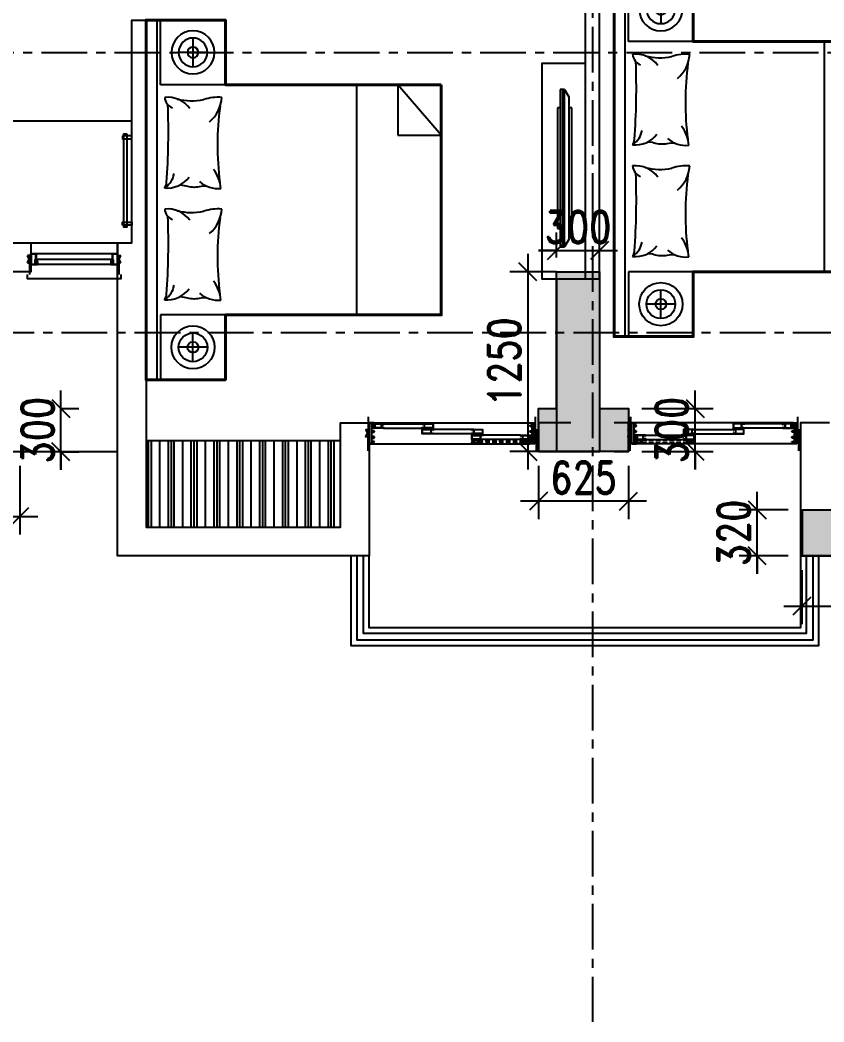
# Model space of a CAD drawing. Header units: millimetres. Extents: x 2061841 to 105821645, y -77612 to 48520811.
# Drawn here: x 105437996 to 105443580, y 48476136 to 48483101 of the extents above; entities that cross this region are included whole.
import ezdxf

# ---------------------------------------------------------------- set-up
doc = ezdxf.new("R2010")
doc.units = ezdxf.units.MM
doc.header["$LTSCALE"] = 10
doc.header["$MEASUREMENT"] = 0
doc.linetypes.add('xa_type A_Seventh floor plan$0$HIDDEN2', pattern=[4.7625, 3.175, -1.5875])
doc.linetypes.add('XR_type A_TYP_GRID$0$CENTER', pattern=[50.8, 31.75, -6.35, 6.35, -6.35])
for name, color, linetype in [('AS-COLS', 2, 'Continuous'), ('DIM', 8, 'Continuous'), ('S-OPENING', 6, 'Continuous'), ('xa_type A_Seventh floor plan$0$A-ELEV-LITE', 74, 'Continuous'), ('xa_type A_Seventh floor plan$0$A-FLOR-FNSH', 74, 'Continuous'), ('xa_type A_Seventh floor plan$0$A-FLOR-HRAL', 200, 'Continuous'), ('xa_type A_Seventh floor plan$0$A-FURN-MOVE', 54, 'Continuous'), ('xa_type A_Seventh floor plan$0$A-FURN-MOVE-RefEdit0', 54, 'Continuous'), ('xa_type A_Seventh floor plan$0$A-GLAZ-FRAM', 74, 'Continuous'), ('xa_type A_Seventh floor plan$0$A-WALL', 3, 'Continuous'), ('xa_type A_Seventh floor plan$0$A-WALL-CILL', 140, 'Continuous'), ('xa_type A_Seventh floor plan$0$A-WALL-FNSH', 8, 'Continuous'), ('xa_type A_Seventh floor plan$0$AP-SANR-FIXT', 74, 'Continuous'), ('xa_type A_Seventh floor plan$0$xb_type d_second fl_typ_fl$0$A-ELEV', 4, 'Continuous'), ('xa_type A_Seventh floor plan$0$xr_TDT02_Toilet_01_settingout$0$A-ELEV-FINE', 8, 'Continuous'), ('xa_type A_Seventh floor plan$0$xr_TDT02_Toilet_01_settingout$0$A-FLOR-LEVL', 200, 'Continuous'), ('XR_type A_TYP_COL$0$AS-COLS', 2, 'Continuous'), ('XR_type A_TYP_COL$0$AS-COLS-PATT', 253, 'Continuous'), ('XR_type A_TYP_GRID$0$AS-GRID', 24, 'XR_type A_TYP_GRID$0$CENTER')]:
    doc.layers.add(name, color=color, linetype=linetype)
doc.layers.add('S-STRCOL HATCH', color=33, linetype='Continuous', lineweight=9)
doc.layers.add('xa_type A_Seventh floor plan$0$M-WHITE', color=7, linetype='Continuous', lineweight=40)
doc.styles.add('200', font='romand.shx', dxfattribs={"width": 0.8, "height": 225})
doc.dimstyles.new('GR1', dxfattribs={"dimtxt": 225, "dimasz": 125, "dimexe": 125, "dimexo": 100, "dimgap": 50, "dimtad": 1, "dimdec": 0, "dimzin": 3, "dimdsep": 46, "dimtxsty": '200', "dimblk1": 'OBLIQUE', "dimblk2": 'OBLIQUE', "dimsah": 1, "dimcen": 0.0625, "dimdle": 125, "dimclrd": 3, "dimclre": 3, "dimclrt": 2, "dimadec": 0, "dimazin": 0, "dimtfac": 1, "dimtdec": 0, "dimtix": 1, "dimtmove": 0, "dimatfit": 3, "dimfxl": 1, "dimtolj": 1, "dimtzin": 0, "dimarcsym": 0})

# ---------------------------------------------------------------- blocks, each defined once
blk = doc.blocks.new('xa_type A_Seventh floor plan$0$Win clip')
for points in [[(14, 1.1), (14, 9), (17.6, 9), (17.6, 7.8), (18.8, 7.8), (18.8, 9), (20, 9), (20, 10.2), (0, 10.2), (0, 0), (3.4, 0), (3.4, -1.2), (2, -1.2), (2, -2.4), (4.6, -2.4), (4.6, 0), (16.8, 0), (16.8, -1.2), (15.4, -1.2), (15.4, -2.4), (18, -2.4), (18, 1.1)], [(1.2, 9), (12.7, 9), (12.7, 1.1), (1.2, 1.1)]]:
    blk.add_lwpolyline(points, close=True)
at = {"layer": 'Defpoints'}
blk.add_line((28, 2.7), (22, 2.7), dxfattribs=at)
blk = doc.blocks.new('*U285')
at = {"color": 251}
for p, q in [((0, 112.5), (25, 112.5)), ((25, 112.5), (0, 62.5)), ((0, 112.5), (25, 62.5)), ((650, 112.5), (625, 112.5)), ((625, 112.5), (650, 62.5)), ((650, 112.5), (625, 62.5)), ((25, 62.5), (0, 62.5)), ((625, 62.5), (650, 62.5))]:
    blk.add_line(p, q, dxfattribs=at)
for p, q in [((70.2, 125), (590, 125)), ((70.4, 90.3), (590.2, 90.3)), ((60, 50), (590, 50))]:
    blk.add_line(p, q)
for points in [[(62.5, 95), (62.5, 91.5), (55, 91.5), (55, 110.2), (58.8, 110.2), (58.8, 108.6), (60, 108.6), (60, 113.3), (58.8, 113.3), (58.8, 111.6), (55, 111.6), (55, 123.7), (58.8, 123.7), (58.8, 122), (60, 122), (60, 125), (25, 125), (25, 50), (60, 50), (60, 90.3), (70, 90.3), (70, 95)], [(69, 94), (67.8, 94), (67.8, 95), (70, 95), (67.8, 95), (67.8, 94), (69, 94), (69, 91.5), (63.5, 91.5), (63.5, 94)], [(587.5, 95), (587.5, 91.5), (595, 91.5), (595, 110.2), (591.2, 110.2), (591.2, 108.6), (590, 108.6), (590, 113.3), (591.2, 113.3), (591.2, 111.6), (595, 111.6), (595, 123.7), (591.2, 123.7), (591.2, 122), (590, 122), (590, 125), (625, 125), (625, 50), (590, 50), (590, 90.3), (580, 90.3), (580, 95)], [(581, 94), (582.2, 94), (582.2, 95), (580, 95), (582.2, 95), (582.2, 94), (581, 94), (581, 91.5), (586.5, 91.5), (586.5, 94)]]:
    blk.add_lwpolyline(points)
for points in [[(58.8, 51.2), (26.2, 51.2), (26.2, 123.8), (53.8, 123.8), (53.8, 90.3), (58.8, 90.3)], [(64.7, 105), (64.7, 104), (63.5, 104), (64.7, 104), (64.7, 105), (62.5, 105)], [(585.3, 105), (585.3, 104), (586.5, 104), (585.3, 104), (585.3, 105), (587.5, 105)], [(591.2, 51.2), (623.8, 51.2), (623.8, 123.8), (596.2, 123.8), (596.2, 90.3), (591.2, 90.3)]]:
    blk.add_lwpolyline(points, close=True)
at = {"layer": 'xa_type A_Seventh floor plan$0$A-WALL-CILL'}
blk.add_line((625, -25), (25, -25), dxfattribs=at)
blk.add_lwpolyline([(0, 195), (0, 225), (650, 225), (650, 195)], dxfattribs=at)
at = {"layer": 'xa_type A_Seventh floor plan$0$A-WALL-FNSH'}
for p, q in [((14.8, 112.5), (14.8, 195)), ((635.2, 112.5), (635.2, 195)), ((25, -25), (25, 60)), ((625, -25), (625, 60))]:
    blk.add_line(p, q, dxfattribs=at)
at = {"rotation": 270}
blk.add_blockref('xa_type A_Seventh floor plan$0$Win clip', (60, 125), dxfattribs=at)
at = {"xscale": -1, "rotation": 90}
blk.add_blockref('xa_type A_Seventh floor plan$0$Win clip', (590, 125), dxfattribs=at)
blk = doc.blocks.new('xa_type A_Seventh floor plan$0$Alframe Door 3T+W')
for p, q in [((35, 145.7), (0, 145.7)), ((0, 145.7), (0, 0)), ((1.3, 2), (1.3, 143.7)), ((1.3, 143.7), (16.1, 143.7)), ((16.1, 143.7), (16.1, 2)), ((18, 129.5), (18, 144.2)), ((18, 144.2), (35, 144.2)), ((35, 144.2), (35, 145.7)), ((34.1, 129.5), (18, 129.5)), ((18, 90), (18, 119.5)), ((18, 119.5), (34.1, 119.5)), ((34.1, 90), (18, 90)), ((18, 50.5), (18, 80)), ((18, 80), (34.1, 80)), ((0, 0), (35, 0)), ((16.1, 2), (1.3, 2)), ((34.1, 50.5), (18, 50.5)), ((18, 16.9), (18, 40.5)), ((18, 40.5), (34.1, 40.5)), ((34.8, 16.9), (18, 16.9)), ((18, 1.5), (18, 11.1)), ((18, 11.1), (34.8, 11.1)), ((35, 1.5), (18, 1.5)), ((35, 0), (35, 1.5))]:
    blk.add_line(p, q)
for centre, start, end in [((22.8, 124.5), 336, 24), ((22.8, 85), 336, 24), ((22.8, 45.5), 336, 24), ((22.8, 14), 346.32448, 13.67552)]:
    blk.add_arc(centre, 12.3, start, end)
blk = doc.blocks.new('xa_type A_Seventh floor plan$0$Alframe Win shutter wmesh')
for points in [[(7.5, -46), (7.5, 0), (4.5, 0), (4.5, -1.2), (6.2, -1.2), (6.2, -13.1), (-6.2, -13.1), (-6.2, -1.2), (-4.5, -1.2), (-4.5, 0), (-7.5, 0), (-7.5, -50), (-1, -50), (-1, -48), (-2, -48), (-2, -49), (-6.2, -49), (-6.2, -46)], [(6.2, -14.1), (-6.2, -14.1), (-6.2, -45), (6.2, -45)]]:
    blk.add_lwpolyline(points, close=True)
blk = doc.blocks.new('xa_type A_Seventh floor plan$0$Al frame Door shutter 1')
blk.add_lwpolyline([(8, -60), (15, -60), (15, 15), (8, 15), (8, 13.5), (13.5, 13.5), (13.5, 0), (-13.5, 0), (-13.5, 13.5), (-8, 13.5), (-8, 15), (-15, 15), (-15, -60), (-8, -60), (-8, -58.5), (-13.5, -58.5), (-13.5, -45), (13.5, -45), (13.5, -58.5), (8, -58.5), (8, -60)])
blk.add_lwpolyline([(-13.5, -43.5), (13.5, -43.5), (13.5, -1.5), (-13.5, -1.5)], close=True)
blk = doc.blocks.new('xa_type A_Seventh floor plan$0$Al frame Door shutter 2')
for p, q in [((-8, 75), (-15, 75)), ((-13.5, 60), (-13.5, 73.5)), ((-13.5, 73.5), (-8, 73.5)), ((-8, 73.5), (-8, 75)), ((15, 75), (8, 75)), ((8, 75), (8, 73.5)), ((8, 73.5), (13.5, 73.5)), ((13.5, 73.5), (13.5, 60)), ((15, 34.5), (15, 75)), ((13.5, 60), (-13.5, 60)), ((13.5, 58.5), (-13.5, 58.5)), ((-13.5, 58.5), (-13.5, 1.5)), ((-13.5, 1.5), (13.5, 1.5)), ((13.5, 1.5), (13.5, 58.5)), ((15, 34.5), (18.5, 34.5)), ((19, 33.2), (15, 33.2)), ((21.3, 37.3), (18.5, 34.5)), ((22.2, 36.4), (19, 33.2)), ((22.2, 36.4), (21.3, 37.3))]:
    blk.add_line(p, q)
blk.add_lwpolyline([(-15, 75), (-15, 0), (15, 0), (15, 33.2)])
blk = doc.blocks.new('*U302')
for p, q in [((49.9, 178.8), (1150.1, 178.8)), ((123.9, 172.6), (393, 172.6)), ((123.9, 142.6), (393, 142.6)), ((737.1, 133.1), (468, 133.1)), ((737.1, 103.1), (468, 103.1)), ((1076.1, 93.6), (812.1, 93.6)), ((49.9, 33.1), (1141.1, 33.1)), ((1076.1, 63.6), (812.1, 63.6))]:
    blk.add_line(p, q)
at = {"linetype": 'xa_type A_Seventh floor plan$0$HIDDEN2'}
for p, q in [((783.1, 54.6), (1105.1, 54.6)), ((1101.1, 39.6), (787.1, 39.6))]:
    blk.add_line(p, q, dxfattribs=at)
at = {"color": 251}
for points in [[(25, 80.9), (0, 80.9), (25, 130.9), (0, 130.9), (25, 80.9), (25, 130.9)], [(1175, 80.9), (1200, 80.9), (1175, 130.9), (1200, 130.9), (1175, 80.9), (1175, 130.9)]]:
    blk.add_lwpolyline(points, dxfattribs=at)
at = {"layer": 'xa_type A_Seventh floor plan$0$A-WALL-FNSH'}
for p, q in [((20, 130.9), (20, 220)), ((1180, 130.9), (1180, 220)), ((15, 80.9), (15, -15)), ((1185, 80.9), (1185, -15))]:
    blk.add_line(p, q, dxfattribs=at)
blk.add_blockref('xa_type A_Seventh floor plan$0$Alframe Door 3T+W', (25, 33.1))
at = {"xscale": -1}
for name, p, rotation in [('xa_type A_Seventh floor plan$0$Al frame Door shutter 1', (63.9, 157.6), 90), ('xa_type A_Seventh floor plan$0$Al frame Door shutter 2', (468, 157.6), 90), ('xa_type A_Seventh floor plan$0$Al frame Door shutter 2', (393, 118.1), 270), ('xa_type A_Seventh floor plan$0$Al frame Door shutter 2', (812.1, 118.1), 90), ('xa_type A_Seventh floor plan$0$Al frame Door shutter 2', (737.1, 78.6), 270), ('xa_type A_Seventh floor plan$0$Al frame Door shutter 1', (1136.1, 78.6), 270), ('xa_type A_Seventh floor plan$0$Alframe Win shutter wmesh', (1151.1, 47.1), 270)]:
    blk.add_blockref(name, p, dxfattribs=dict(at, rotation=rotation))
blk.add_blockref('xa_type A_Seventh floor plan$0$Alframe Door 3T+W', (1175, 33.1), dxfattribs=at)
at = {"rotation": 90.00000000000001}
blk.add_blockref('xa_type A_Seventh floor plan$0$Alframe Win shutter wmesh', (737.1, 47.1), dxfattribs=at)
blk = doc.blocks.new('*U307')
for p, q in [((49.9, 178.8), (1150.1, 178.8)), ((123.9, 172.6), (393, 172.6)), ((123.9, 142.6), (393, 142.6)), ((737.1, 133.1), (468, 133.1)), ((737.1, 103.1), (468, 103.1)), ((1076.1, 93.6), (812.1, 93.6)), ((49.9, 33.1), (1141.1, 33.1)), ((1076.1, 63.6), (812.1, 63.6))]:
    blk.add_line(p, q)
at = {"linetype": 'xa_type A_Seventh floor plan$0$HIDDEN2'}
for p, q in [((783.1, 54.6), (1105.1, 54.6)), ((1101.1, 39.6), (787.1, 39.6))]:
    blk.add_line(p, q, dxfattribs=at)
at = {"color": 251}
for points in [[(25, 80.9), (0, 80.9), (25, 130.9), (0, 130.9), (25, 80.9), (25, 130.9)], [(1175, 80.9), (1200, 80.9), (1175, 130.9), (1200, 130.9), (1175, 80.9), (1175, 130.9)]]:
    blk.add_lwpolyline(points, dxfattribs=at)
at = {"layer": 'xa_type A_Seventh floor plan$0$A-WALL-FNSH'}
for p, q in [((20, 130.9), (20, 220)), ((1180, 130.9), (1180, 220)), ((15, 80.9), (15, -15)), ((1185, 80.9), (1185, -15))]:
    blk.add_line(p, q, dxfattribs=at)
blk.add_blockref('xa_type A_Seventh floor plan$0$Alframe Door 3T+W', (25, 33.1))
at = {"xscale": -1}
for name, p, rotation in [('xa_type A_Seventh floor plan$0$Al frame Door shutter 1', (63.9, 157.6), 90), ('xa_type A_Seventh floor plan$0$Al frame Door shutter 2', (468, 157.6), 90), ('xa_type A_Seventh floor plan$0$Al frame Door shutter 2', (393, 118.1), 270), ('xa_type A_Seventh floor plan$0$Al frame Door shutter 2', (812.1, 118.1), 90), ('xa_type A_Seventh floor plan$0$Al frame Door shutter 2', (737.1, 78.6), 270), ('xa_type A_Seventh floor plan$0$Al frame Door shutter 1', (1136.1, 78.6), 270), ('xa_type A_Seventh floor plan$0$Alframe Win shutter wmesh', (1151.1, 47.1), 270)]:
    blk.add_blockref(name, p, dxfattribs=dict(at, rotation=rotation))
blk.add_blockref('xa_type A_Seventh floor plan$0$Alframe Door 3T+W', (1175, 33.1), dxfattribs=at)
at = {"rotation": 90.00000000000001}
blk.add_blockref('xa_type A_Seventh floor plan$0$Alframe Win shutter wmesh', (737.1, 47.1), dxfattribs=at)
blk = doc.blocks.new('xa_type A_Seventh floor plan$0$xr_TDT02_Toilet_01_settingout$0$i dont know')
at = {"layer": 'xa_type A_Seventh floor plan$0$AP-SANR-FIXT', "ltscale": 0.2}
blk.add_lwpolyline([(19553.3, 3403), (20203.3, 3403), (20203.3, 3422.5), (19553.3, 3422.5)], close=True, dxfattribs=at)
at = {"layer": 'xa_type A_Seventh floor plan$0$AP-SANR-FIXT', "ltscale": 0.2, "elevation": 0}
for points in [[(19568.4, 3434), (19588.3, 3434), (19588.3, 3368.5), (19568.4, 3368.5)], [(20188.3, 3434), (20168.5, 3434), (20168.5, 3368.5), (20188.3, 3368.5)]]:
    blk.add_lwpolyline(points, close=True, dxfattribs=at)
blk = doc.blocks.new('xa_type A_Seventh floor plan$0$Bedside table')
for p, q in [((-450, 450), (0, 450)), ((-450, 0), (-450, 450)), ((0, 0), (0, 450)), ((-450, 0), (0, 0))]:
    blk.add_line(p, q)
at = {"color": 251}
for p, q in [((-225, 325), (-225, 125)), ((-325, 225), (-125, 225))]:
    blk.add_line(p, q, dxfattribs=at)
for radius in [150, 100]:
    blk.add_circle((-225, 225), radius)
blk.add_circle((-225, 225), 37.5, dxfattribs=at)
blk = doc.blocks.new('xa_type A_Seventh floor plan$0$Pillow')
for points in [[(-254.4, 186.2, 0.065269), (275.2, 185.2, 0.040806)], [(-304.2, -110.6, 0.11294), (-300.1, 74.6)], [(303.5, 98, 0.101), (306.6, 40.5, -0.12192), (301.4, -49.1, 0.102959), (296.1, -98.2, 0.088453)]]:
    blk.add_lwpolyline(points, format="xyb")
for centre, radius, start, end in [((-8.6, 173.2), 307.7, 175.30484, 198.69419), ((-332.4, -45.4), 244.4, 40.4189, 85.9871), ((334.2, -52), 244.4, 94.0129, 127.59606), ((124.3, 171.9), 193.9, 318.55745, 5.88998), ((-122.5, -178.1), 193.9, 126.5711, 185.88998), ((122.8, -181.7), 192.3, 354.52265, 52.54401), ((191.3, -274.1), 143.3, 34.17586, 80.68806), ((-319.9, -115.8), 82.2, 273.18077, 340.45945), ((-80.7, -5019.4), 4847.2, 85.77055, 92.16008), ((274.9, -245.5), 60.2, 49.09906, 88.1629)]:
    blk.add_arc(centre, radius, start, end)
blk = doc.blocks.new('xa_type A_Seventh floor plan$0$Bed Queensize')
at = {"color": 251}
for p, q in [((-100, -1250), (-100, 1250)), ((-350, 1125), (-350, 925)), ((-1487.3, 800), (-1487.3, -800))]:
    blk.add_line(p, q, dxfattribs=at)
blk.add_lwpolyline([(-1773.9, -448.9), (-2075, -448.9), (-1773.9, -800)], close=True, dxfattribs=at)
at = {"layer": 'xa_type A_Seventh floor plan$0$A-FURN-MOVE-RefEdit0'}
for p, q in [((-575, 1250), (-125, 1250)), ((-125, 800), (-125, 1250)), ((-450, 1025), (-250, 1025)), ((-575, 800), (-125, 800))]:
    blk.add_line(p, q, dxfattribs=at)
for radius in [150, 100, 37.5]:
    blk.add_circle((-350, 1025), radius, dxfattribs=at)
at = {"layer": 'xa_type A_Seventh floor plan$0$M-WHITE'}
blk.add_lwpolyline([(-2075, -800), (-2075, 800), (-575, 800), (-575, 1250), (-25, 1250), (-25, -1250), (-575, -1250), (-575, -800)], close=True, dxfattribs=at)
at = {"layer": 'xa_type A_Seventh floor plan$0$A-FURN-MOVE-RefEdit0', "rotation": 90}
for p in [(-351.8, 379.7), (-351.8, -396.7)]:
    blk.add_blockref('xa_type A_Seventh floor plan$0$Pillow', p, dxfattribs=at)
at = {"layer": 'xa_type A_Seventh floor plan$0$A-FURN-MOVE-RefEdit0', "xscale": -0.9999999999999999, "rotation": 180}
blk.add_blockref('xa_type A_Seventh floor plan$0$Bedside table', (-125, -800), dxfattribs=at)
blk = doc.blocks.new('xa_type A_Seventh floor plan$0$tv')
for p, q in [((-500.5, 0), (-500.5, -20.1)), ((339.9, 0), (-500.5, 0)), ((339.9, -20.1), (339.9, 0)), ((-626.3, -50.3), (-576, -20.1)), ((465.7, -50.3), (-626.3, -50.3)), ((-626.3, -50.3), (-626.3, -80.5)), ((465.7, -50.3), (-626.3, -50.3)), ((-626.3, -65.4), (465.7, -65.4)), ((-576, -20.1), (415.4, -20.1)), ((415.4, -20.1), (465.7, -50.3)), ((465.7, -80.5), (465.7, -50.3)), ((-626.3, -80.5), (465.7, -80.5)), ((-500.5, -80.5), (-500.5, -100.6)), ((-500.5, -100.6), (339.9, -100.6)), ((339.9, -100.6), (339.9, -80.5))]:
    blk.add_line(p, q)
blk = doc.blocks.new('_Oblique')
at = {"color": 0, "linetype": 'ByBlock', "lineweight": -2}
blk.add_line((-0.5, -0.5), (0.5, 0.5), dxfattribs=at)
blk = doc.blocks.new('*D374')
at = {"layer": 'Defpoints', "color": 0, "transparency": 16777216}
for p in [(18869.5, 2460.8), (18569.7, 1210.8), (18869.5, 1210.8)]:
    blk.add_point(p, dxfattribs=at)
at = {"layer": 'DIM', "color": 3, "lineweight": -2, "transparency": 16777216}
for p, q in [((18569.7, 2585.8), (18569.7, 1085.8)), ((18769.5, 2460.8), (18444.7, 2460.8)), ((18769.5, 1210.8), (18444.7, 1210.8))]:
    blk.add_line(p, q, dxfattribs=at)
at = {"layer": 'DIM', "color": 3, "linetype": 'ByBlock', "lineweight": -2, "transparency": 16777216, "xscale": 125, "yscale": 125, "zscale": 125}
for p, rotation in [((18569.7, 2460.8), 90), ((18569.7, 1210.8), 270)]:
    blk.add_blockref('_Oblique', p, dxfattribs=dict(at, rotation=rotation))
at = {"layer": 'DIM', "color": 2, "transparency": 16777216, "insert": (18407.2, 1835.8), "char_height": 225, "attachment_point": 5, "rotation": 90, "style": '200'}
blk.add_mtext('\\A1;1250', dxfattribs=at)
blk = doc.blocks.new('*D462')
at = {"layer": 'Defpoints', "color": 0, "transparency": 16777216}
for p in [(14141.2, 1210.8), (15041.3, 1210.8), (15041.3, 759.6)]:
    blk.add_point(p, dxfattribs=at)
at = {"layer": 'DIM', "color": 3, "lineweight": -2, "transparency": 16777216}
for p, q in [((14141.2, 1110.8), (14141.2, 634.6)), ((15041.3, 1110.8), (15041.3, 634.6)), ((14016.2, 759.6), (15166.3, 759.6))]:
    blk.add_line(p, q, dxfattribs=at)
at = {"layer": 'DIM', "color": 3, "linetype": 'ByBlock', "lineweight": -2, "transparency": 16777216, "xscale": 125, "yscale": 125, "zscale": 125, "rotation": 180}
blk.add_blockref('_Oblique', (14141.2, 759.6), dxfattribs=at)
at = {"layer": 'DIM', "color": 3, "linetype": 'ByBlock', "lineweight": -2, "transparency": 16777216, "xscale": 125, "yscale": 125, "zscale": 125}
blk.add_blockref('_Oblique', (15041.3, 759.6), dxfattribs=at)
at = {"layer": 'DIM', "color": 2, "transparency": 16777216, "insert": (14591.3, 922.1), "char_height": 225, "attachment_point": 5, "style": '200'}
blk.add_mtext('\\A1;900', dxfattribs=at)
blk = doc.blocks.new('*D463')
at = {"layer": 'AS-COLS', "color": 3, "lineweight": -2, "transparency": 16777216}
for p, q in [((15327.6, 1084.8), (15327.6, 1634.8)), ((15327.6, 1509.8), (15327.6, 1634.8)), ((15324.5, 1509.8), (15452.6, 1509.8)), ((15324.5, 1209.8), (15452.6, 1209.8)), ((15327.6, 1209.8), (15327.6, 1084.8))]:
    blk.add_line(p, q, dxfattribs=at)
at = {"layer": 'Defpoints', "color": 0, "transparency": 16777216}
for p in [(15224.5, 1509.8), (15327.6, 1509.8), (15224.5, 1209.8)]:
    blk.add_point(p, dxfattribs=at)
at = {"layer": 'AS-COLS', "color": 3, "linetype": 'ByBlock', "lineweight": -2, "transparency": 16777216, "xscale": 125, "yscale": 125, "zscale": 125}
for p, rotation in [((15327.6, 1509.8), 270), ((15327.6, 1209.8), 90)]:
    blk.add_blockref('_Oblique', p, dxfattribs=dict(at, rotation=rotation))
at = {"layer": 'AS-COLS', "color": 2, "transparency": 16777216, "insert": (15165.1, 1359.8), "char_height": 225, "attachment_point": 5, "rotation": 90, "style": '200'}
blk.add_mtext('\\A1;300', dxfattribs=at)
blk = doc.blocks.new('*D465')
at = {"layer": 'Defpoints', "color": 0, "transparency": 16777216}
for p in [(19069.5, 2609.3), (18769.5, 2460.8), (19069.5, 2460.8)]:
    blk.add_point(p, dxfattribs=at)
at = {"layer": 'DIM', "color": 3, "lineweight": -2, "transparency": 16777216}
for p, q in [((18769.5, 2560.8), (18769.5, 2734.3)), ((19069.5, 2560.8), (19069.5, 2734.3)), ((18644.5, 2609.3), (19194.5, 2609.3)), ((18769.5, 2609.3), (18644.5, 2609.3)), ((19069.5, 2609.3), (19194.5, 2609.3))]:
    blk.add_line(p, q, dxfattribs=at)
at = {"layer": 'DIM', "color": 3, "linetype": 'ByBlock', "lineweight": -2, "transparency": 16777216, "xscale": 125, "yscale": 125, "zscale": 125}
blk.add_blockref('_Oblique', (18769.5, 2609.3), dxfattribs=at)
at = {"layer": 'DIM', "color": 3, "linetype": 'ByBlock', "lineweight": -2, "transparency": 16777216, "xscale": 125, "yscale": 125, "zscale": 125, "rotation": 180}
blk.add_blockref('_Oblique', (19069.5, 2609.3), dxfattribs=at)
at = {"layer": 'DIM', "color": 2, "transparency": 16777216, "insert": (18919.5, 2771.8), "char_height": 225, "attachment_point": 5, "style": '200'}
blk.add_mtext('\\A1;300', dxfattribs=at)
blk = doc.blocks.new('*D466')
at = {"layer": 'AS-COLS', "color": 3, "lineweight": -2, "transparency": 16777216}
for p, q in [((19732.7, 1085.8), (19732.7, 1635.8)), ((19732.7, 1510.8), (19732.7, 1635.8)), ((19362.7, 1510.8), (19857.7, 1510.8)), ((19362.7, 1210.8), (19857.7, 1210.8)), ((19732.7, 1210.8), (19732.7, 1085.8))]:
    blk.add_line(p, q, dxfattribs=at)
at = {"layer": 'Defpoints', "color": 0, "transparency": 16777216}
for p in [(19262.7, 1510.8), (19732.7, 1510.8), (19262.7, 1210.8)]:
    blk.add_point(p, dxfattribs=at)
at = {"layer": 'AS-COLS', "color": 3, "linetype": 'ByBlock', "lineweight": -2, "transparency": 16777216, "xscale": 125, "yscale": 125, "zscale": 125}
for p, rotation in [((19732.7, 1510.8), 270), ((19732.7, 1210.8), 90)]:
    blk.add_blockref('_Oblique', p, dxfattribs=dict(at, rotation=rotation))
at = {"layer": 'AS-COLS', "color": 2, "transparency": 16777216, "insert": (19570.2, 1360.8), "char_height": 225, "attachment_point": 5, "rotation": 90, "style": '200'}
blk.add_mtext('\\A1;300', dxfattribs=at)
blk = doc.blocks.new('*D467')
at = {"layer": 'AS-COLS', "color": 3, "lineweight": -2, "transparency": 16777216}
for p, q in [((18645.2, 1110.8), (18645.2, 741.3)), ((19270.2, 1110.8), (19270.2, 741.3)), ((19395.2, 866.3), (18520.2, 866.3))]:
    blk.add_line(p, q, dxfattribs=at)
at = {"layer": 'Defpoints', "color": 0, "transparency": 16777216}
for p in [(18645.2, 1210.8), (19270.2, 1210.8), (18645.2, 866.3)]:
    blk.add_point(p, dxfattribs=at)
at = {"layer": 'AS-COLS', "color": 3, "linetype": 'ByBlock', "lineweight": -2, "transparency": 16777216, "xscale": 125, "yscale": 125, "zscale": 125, "rotation": 180}
blk.add_blockref('_Oblique', (18645.2, 866.3), dxfattribs=at)
at = {"layer": 'AS-COLS', "color": 3, "linetype": 'ByBlock', "lineweight": -2, "transparency": 16777216, "xscale": 125, "yscale": 125, "zscale": 125}
blk.add_blockref('_Oblique', (19270.2, 866.3), dxfattribs=at)
at = {"layer": 'AS-COLS', "color": 2, "transparency": 16777216, "insert": (18957.7, 1028.8), "char_height": 225, "attachment_point": 5, "style": '200'}
blk.add_mtext('\\A1;625', dxfattribs=at)
blk = doc.blocks.new('*D470')
at = {"layer": 'AS-COLS', "color": 3, "lineweight": -2, "transparency": 16777216}
for p, q in [((20163.3, 360.8), (20163.3, 930.8)), ((20163.3, 805.8), (20163.3, 930.8)), ((20379.3, 805.8), (20038.3, 805.8)), ((20379.3, 485.8), (20038.3, 485.8)), ((20163.3, 485.8), (20163.3, 360.8))]:
    blk.add_line(p, q, dxfattribs=at)
at = {"layer": 'Defpoints', "color": 0, "transparency": 16777216}
for p in [(20163.3, 805.8), (20479.3, 805.8), (20479.3, 485.8)]:
    blk.add_point(p, dxfattribs=at)
at = {"layer": 'AS-COLS', "color": 3, "linetype": 'ByBlock', "lineweight": -2, "transparency": 16777216, "xscale": 125, "yscale": 125, "zscale": 125}
for p, rotation in [((20163.3, 805.8), 270), ((20163.3, 485.8), 90)]:
    blk.add_blockref('_Oblique', p, dxfattribs=dict(at, rotation=rotation))
at = {"layer": 'AS-COLS', "color": 2, "transparency": 16777216, "insert": (20000.8, 645.8), "char_height": 225, "attachment_point": 5, "rotation": 90, "style": '200'}
blk.add_mtext('\\A1;320', dxfattribs=at)
blk = doc.blocks.new('*D471')
at = {"layer": 'AS-COLS', "color": 3, "lineweight": -2, "transparency": 16777216}
for p, q in [((22264.6, 517.6), (22264.6, 12.1)), ((20474.6, 385.8), (20474.6, 12.1)), ((20349.6, 137.1), (22389.6, 137.1))]:
    blk.add_line(p, q, dxfattribs=at)
at = {"layer": 'Defpoints', "color": 0, "transparency": 16777216}
for p in [(22264.6, 617.6), (20474.6, 485.8), (22264.6, 137.1)]:
    blk.add_point(p, dxfattribs=at)
at = {"layer": 'AS-COLS', "color": 3, "linetype": 'ByBlock', "lineweight": -2, "transparency": 16777216, "xscale": 125, "yscale": 125, "zscale": 125, "rotation": 180}
blk.add_blockref('_Oblique', (20474.6, 137.1), dxfattribs=at)
at = {"layer": 'AS-COLS', "color": 3, "linetype": 'ByBlock', "lineweight": -2, "transparency": 16777216, "xscale": 125, "yscale": 125, "zscale": 125}
blk.add_blockref('_Oblique', (22264.6, 137.1), dxfattribs=at)
at = {"layer": 'AS-COLS', "color": 2, "transparency": 16777216, "insert": (21369.6, 299.6), "char_height": 225, "attachment_point": 5, "style": '200'}
blk.add_mtext('\\A1;1790', dxfattribs=at)
blk = doc.blocks.new('G$CDE8A9FAD')
at = {"layer": 'S-STRCOL HATCH'}
h = blk.add_hatch(color=256, dxfattribs=at)
h.dxf.hatch_style = 1
h.paths.add_polyline_path([(19069.5, 1510.8), (19270.2, 1510.8), (19270.2, 1210.8), (18645.2, 1210.8), (18645.2, 1510.8), (18769.5, 1510.8), (18769.5, 1510.8), (18769.5, 2460.8), (19069.5, 2460.8), (19069.5, 1510.8)])
h = blk.add_hatch(color=256, dxfattribs=at)
h.dxf.hatch_style = 1
h.paths.add_polyline_path([(22264.6, 485.9), (20479.3, 485.8), (20479.3, 805.8), (21964.6, 805.8), (21964.6, 1435.5), (22264.6, 1435.5), (22264.6, 485.9)])
at = {"layer": 'AS-COLS', "color": 1, "elevation": 0}
for points in [[(19069.5, 1510.8), (19270.2, 1510.8), (19270.2, 1210.8), (18645.2, 1210.8), (18645.2, 1510.8), (18769.5, 1510.8), (18769.5, 1510.8), (18769.5, 2460.8), (19069.5, 2460.8), (19069.5, 1510.8)], [(22264.6, 485.9), (20479.3, 485.8), (20479.3, 805.8), (21964.6, 805.8), (21964.6, 1435.5), (22264.6, 1435.5), (22264.6, 485.9)]]:
    blk.add_lwpolyline(points, dxfattribs=at)
at = {"layer": 'AS-COLS', "color": 6}
for base, p1, p2, angle, picture, middle in [((15327.6, 1509.8), (15224.5, 1209.8), (15224.5, 1509.8), 90, '*D463', (15165.1, 1359.8)), ((19732.7, 1510.8), (19262.7, 1210.8), (19262.7, 1510.8), 90, '*D466', (19570.2, 1360.8)), ((18645.2, 866.3), (19270.2, 1210.8), (18645.2, 1210.8), 180, '*D467', (18957.7, 1028.8)), ((20163.3, 805.8), (20479.3, 485.8), (20479.3, 805.8), 90, '*D470', (20000.8, 645.8)), ((22264.6, 137.1), (20474.6, 485.8), (22264.6, 617.6), 180, '*D471', (21369.6, 299.6))]:
    dim = blk.add_linear_dim(base=base, p1=p1, p2=p2, angle=angle, dimstyle='GR1', dxfattribs=at)
    dim.commit()
    dim.dimension.update_dxf_attribs({"geometry": picture, "text_midpoint": middle})
at = {"layer": 'DIM'}
for base, p1, p2, angle, picture, middle in [((19069.5, 2609.3, 0), (18769.5, 2460.8), (19069.5, 2460.8), 180, '*D465', (18919.5, 2771.8, 0)), ((18569.7, 1210.8, 0), (18869.5, 2460.8), (18869.5, 1210.8), 90, '*D374', (18407.2, 1835.8, 0)), ((15041.3, 759.6, 0), (14141.2, 1210.8), (15041.3, 1210.8), 180, '*D462', (14591.3, 922.1, 0))]:
    dim = blk.add_linear_dim(base=base, p1=p1, p2=p2, angle=angle, dimstyle='GR1', dxfattribs=at)
    dim.commit()
    dim.dimension.update_dxf_attribs({"geometry": picture, "text_midpoint": middle})
blk = doc.blocks.new('TOWER-A TYPICAL FLOOR FRAMING PLAN N')
at = {"layer": 'xa_type A_Seventh floor plan$0$A-FURN-MOVE'}
h = blk.add_hatch(dxfattribs=at)
h.set_pattern_fill('PLASTI', color=256, scale=25, angle=90)
h.set_pattern_definition([(90, (97530617.95, 45054049.88), (-158.75, 1e-14), []), (90, (97530598.1, 45054049.88), (-158.75, 1e-14), []), (90, (97530578.26, 45054049.88), (-158.75, 1e-14), []), (90, (97530518.73, 45054049.88), (-158.75, 1e-14), [])])
h.paths.add_polyline_path([(102675872.4, 48578189.9), (102675872.3, 48577590.1), (102677222.2, 48577589.9), (102677222.3, 48578190.1)])
at = {"layer": 'XR_type A_TYP_COL$0$AS-COLS-PATT'}
h = blk.add_hatch(color=256, dxfattribs=at)
h.dxf.hatch_style = 1
h.paths.add_polyline_path([(102679022.5, 48579315), (102678722.5, 48579315), (102678722.5, 48578115), (102679022.5, 48578115)])
at = {"layer": 'xa_type A_Seventh floor plan$0$A-ELEV-LITE'}
blk.add_line((102674946.8, 48578115), (102675671.8, 48578115), dxfattribs=at)
at = {"layer": 'xa_type A_Seventh floor plan$0$A-FLOR-FNSH', "elevation": 0}
for points in [[(102674246.8, 48580415.3), (102675770.7, 48580415.3)], [(102674247.4, 48580415.3), (102675771.3, 48580415.3)]]:
    blk.add_lwpolyline(points, dxfattribs=at)
at = {"layer": 'xa_type A_Seventh floor plan$0$A-FLOR-HRAL', "elevation": 0}
for points in [[(102680542.6, 48577389.9), (102680542.6, 48576765), (102677296.7, 48576765), (102677296.7, 48577389.9)], [(102680502.6, 48577389.9), (102680502.6, 48576805), (102677336.7, 48576805), (102677336.7, 48577389.9)], [(102680457.6, 48577389.9), (102680457.6, 48576850), (102677381.7, 48576850), (102677381.7, 48577389.9)], [(102680417.6, 48577389.9), (102680417.6, 48576890), (102677421.7, 48576890), (102677421.7, 48577389.9)]]:
    blk.add_lwpolyline(points, dxfattribs=at)
at = {"layer": 'xa_type A_Seventh floor plan$0$A-FURN-MOVE', "elevation": 0}
for points in [[(102678921.8, 48579315), (102678621.8, 48579315), (102678621.7, 48580815), (102678921.7, 48580815)], [(102675872.4, 48578189.9), (102675872.3, 48577590.1), (102677222.2, 48577589.9), (102677222.3, 48578190.1)]]:
    blk.add_lwpolyline(points, close=True, dxfattribs=at)
at = {"layer": 'xa_type A_Seventh floor plan$0$A-WALL'}
blk.add_line((102680417.6, 48578115, 0), (102680417.6, 48577390.1, 0), dxfattribs=at)
at = {"layer": 'xa_type A_Seventh floor plan$0$A-WALL', "elevation": 0}
for points in [[(102679021.8, 48579315), (102679021.8, 48582015.3), (102680967.6, 48582015.3), (102680967.6, 48582115.3), (102678921.8, 48582115.3), (102678921.8, 48579315)], [(102674397.4, 48579565.6), (102675071.8, 48579565.6), (102675071.8, 48579365.6), (102674396.7, 48579365.6)], [(102678822.4, 48578315), (102678596.8, 48578315), (102678596.8, 48578115), (102678822.4, 48578115)], [(102679122.4, 48578115), (102679221.8, 48578115), (102679221.8, 48578315), (102679122.4, 48578315)], [(102680617.6, 48578315), (102680417.6, 48578315), (102680417.6, 48577390.1), (102681658.1, 48577390.1)]]:
    blk.add_lwpolyline(points, dxfattribs=at)
blk.add_lwpolyline([(102677221.7, 48577590.1), (102677221.7, 48578315), (102677421.7, 48578315), (102677421.7, 48577390.1), (102675671.8, 48577390.1), (102675671.8, 48579565.6), (102675771.8, 48579565.6), (102675771.8, 48581115.3), (102675871.8, 48581115.3), (102675871.8, 48577590.1)], close=True, dxfattribs=at)
at = {"layer": 'xa_type A_Seventh floor plan$0$xb_type d_second fl_typ_fl$0$A-ELEV', "elevation": 0}
for points in [[(102680417.6, 48577390.1), (102680417.6, 48577390.1)], [(102680542.6, 48577390.1), (102680542.6, 48577390.1)]]:
    blk.add_lwpolyline(points, dxfattribs=at)
at = {"layer": 'xa_type A_Seventh floor plan$0$xr_TDT02_Toilet_01_settingout$0$A-FLOR-LEVL', "elevation": 0}
blk.add_lwpolyline([(102674247.4, 48580415.3), (102675771.3, 48580415.3)], dxfattribs=at)
at = {"layer": 'XR_type A_TYP_COL$0$AS-COLS', "elevation": 0}
blk.add_lwpolyline([(102679022.5, 48579315), (102678722.5, 48579315), (102678722.5, 48578115), (102679022.5, 48578115)], close=True, dxfattribs=at)
at = {"layer": 'XR_type A_TYP_GRID$0$AS-GRID'}
for p, q in [((102678972.4, 48610531), (102678972.4, 48574150.4)), ((102655331.9, 48580890.1), (102691349.4, 48580890.1)), ((102691349.4, 48578940.1), (102655331.9, 48578940.1))]:
    blk.add_line(p, q, dxfattribs=at)
at = {"layer": 'AS-COLS', "color": 6}
blk.add_blockref('G$CDE8A9FAD', (102659952.3, 48576904.6), dxfattribs=at)
at = {"layer": 'xa_type A_Seventh floor plan$0$A-FURN-MOVE'}
for name, p, rotation in [('xa_type A_Seventh floor plan$0$Bed Queensize', (102679097.4, 48580165.1), 180), ('xa_type A_Seventh floor plan$0$Bed Queensize', (102675846.8, 48579865.3), 180), ('xa_type A_Seventh floor plan$0$tv', (102678829, 48580005.2), 270)]:
    blk.add_blockref(name, p, dxfattribs=dict(at, rotation=rotation))
at = {"layer": 'xa_type A_Seventh floor plan$0$A-GLAZ-FRAM', "rotation": 180}
blk.add_blockref('*U285', (102675696.8, 48579540.6), dxfattribs=at)
at = {"layer": 'xa_type A_Seventh floor plan$0$A-GLAZ-FRAM'}
blk.add_blockref('*U307', (102677396.7, 48578136.2), dxfattribs=at)
at = {"layer": 'xa_type A_Seventh floor plan$0$A-GLAZ-FRAM', "xscale": -1}
blk.add_blockref('*U302', (102680417.6, 48578136.2), dxfattribs=at)
at = {"layer": 'xa_type A_Seventh floor plan$0$xr_TDT02_Toilet_01_settingout$0$A-ELEV-FINE', "linetype": 'Continuous', "xscale": -1, "rotation": 89.99999999999994}
blk.add_blockref('xa_type A_Seventh floor plan$0$xr_TDT02_Toilet_01_settingout$0$i dont know', (102679140.3, 48599878.5), dxfattribs=at)

msp = doc.modelspace()

# ---------------------------------------------------------------- block references
at = {"layer": 'S-OPENING'}
msp.add_blockref('TOWER-A TYPICAL FLOOR FRAMING PLAN N', (2763000.3, -98014.7), dxfattribs=at)

doc.saveas('drawing.dxf')
